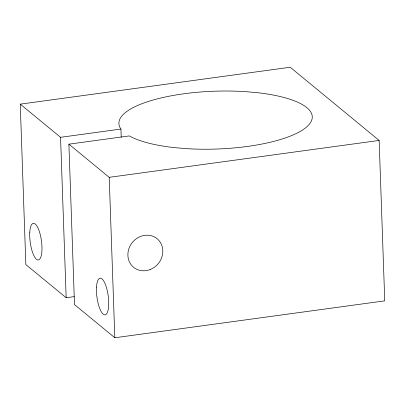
<?xml version="1.0" encoding="UTF-8"?>
<svg xmlns="http://www.w3.org/2000/svg" width="405" height="405" viewBox="0 0 405 405"><rect width="100%" height="100%" fill="white"/><g stroke="black" fill="none" stroke-linecap="round" stroke-linejoin="round"><path stroke-width="0.61" d="M20.25 104.146L290.208 67.245L379.146 140.434L384.75 300.859L114.823 337.755L74.505 304.595L68.896 144.17L129.276 135.918A96.744 28.932 -2 0 0 173.649 147.536L185.384 148.579A96.744 28.932 -2 0 0 305.259 128.086A96.744 28.932 -2 0 0 257.499 92.699L245.769 91.662A96.744 28.932 -2 0 0 120.933 129.053L60.558 137.31L20.25 104.146L25.844 264.576L66.162 297.736L74.272 296.627M68.896 144.17L109.208 177.334L379.146 140.434M120.933 129.053L121.216 137.229M109.208 177.334L114.823 337.755M60.558 137.31L66.162 297.736M29.778 232.207A18.509 5.665 82.2 0 0 38.019 259.985A18.509 5.665 82.2 0 0 39.73 232.713A18.509 5.665 82.2 0 0 29.778 232.207M96.511 287.089A18.509 5.665 82.2 0 0 104.758 314.867A18.509 5.665 82.2 0 0 106.469 287.596A18.509 5.665 82.2 0 0 96.511 287.089M150.457 269.421A18.509 16.726 -50.6 0 0 157.251 238.823A18.509 16.726 -50.6 0 0 128.319 250.73A18.509 16.726 -50.6 0 0 150.457 269.421"/></g></svg>
